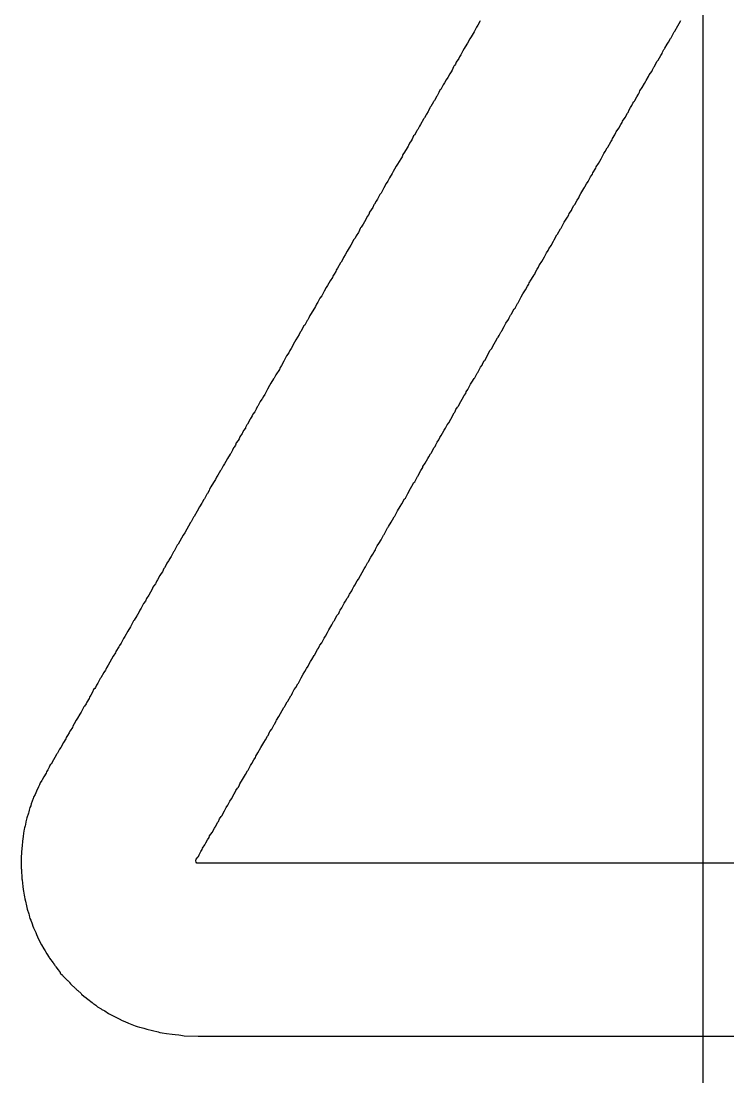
# Model space of a CAD drawing. Header units: inches. Extents: x 0 to 11.2, y -0.2 to 5.5.
# Drawn here: x 2.395 to 2.4852, y 1.0205 to 1.1553 of the extents above; entities that cross this region are included whole.
import ezdxf

# ---------------------------------------------------------------- set-up
doc = ezdxf.new("R2010")
doc.units = ezdxf.units.IN
doc.header["$MEASUREMENT"] = 0
doc.layers.add('Bottom Layer', color=5, linetype='Continuous')
doc.layers.add('Bottom Overlay', color=54, linetype='Continuous')

msp = doc.modelspace()

# ---------------------------------------------------------------- linework, layer by layer
at = {"layer": 'Bottom Layer'}
msp.add_line((2.482, 0.57513), (2.482, 1.247), dxfattribs=at)
at = {"layer": 'Bottom Overlay'}
for p, q in [((2.45326, 1.15472), (2.45308, 1.15446)), ((2.45352, 1.15521), (2.45326, 1.15472)), ((2.45357, 1.1553), (2.45352, 1.15521)), ((2.47858, 1.15437), (2.47894, 1.15494)), ((2.47894, 1.15494), (2.47916, 1.15534)), ((2.45277, 1.15388), (2.45242, 1.15326)), ((2.45308, 1.15446), (2.45277, 1.15388)), ((2.47796, 1.15322), (2.47832, 1.15388)), ((2.47832, 1.15388), (2.4784, 1.15397)), ((2.4784, 1.15397), (2.47854, 1.15428)), ((2.47854, 1.15428), (2.47858, 1.15437)), ((2.45184, 1.15233), (2.45153, 1.15176)), ((2.45193, 1.15242), (2.45184, 1.15233)), ((2.45224, 1.15299), (2.45193, 1.15242)), ((2.45242, 1.15326), (2.45224, 1.15299)), ((2.47712, 1.1518), (2.47739, 1.15229)), ((2.47739, 1.15229), (2.47756, 1.15255)), ((2.47756, 1.15255), (2.47783, 1.15304)), ((2.47783, 1.15304), (2.47792, 1.15313)), ((2.47792, 1.15313), (2.47796, 1.15322)), ((2.45091, 1.15069), (2.45082, 1.15047)), ((2.45109, 1.15096), (2.45091, 1.15069)), ((2.45136, 1.15145), (2.45109, 1.15096)), ((2.45153, 1.15176), (2.45136, 1.15145)), ((2.47628, 1.15029), (2.47659, 1.15087)), ((2.47659, 1.15087), (2.47677, 1.15114)), ((2.47677, 1.15114), (2.47681, 1.15131)), ((2.47681, 1.15131), (2.47699, 1.15162)), ((2.47699, 1.15162), (2.47708, 1.15171)), ((2.47708, 1.15171), (2.47712, 1.1518)), ((2.45016, 1.14941), (2.44998, 1.14901)), ((2.4502, 1.1495), (2.45016, 1.14941)), ((2.45029, 1.14959), (2.4502, 1.1495)), ((2.4504, 1.14974), (2.45029, 1.14959)), ((2.45051, 1.15003), (2.4504, 1.14974)), ((2.45082, 1.15047), (2.45051, 1.15003)), ((2.47553, 1.14905), (2.4757, 1.14936)), ((2.4757, 1.14936), (2.47579, 1.14945)), ((2.47579, 1.14945), (2.47593, 1.14976)), ((2.47593, 1.14976), (2.47615, 1.15016)), ((2.47615, 1.15016), (2.47628, 1.15029)), ((2.44941, 1.14804), (2.44923, 1.14777)), ((2.44967, 1.14852), (2.44941, 1.14804)), ((2.44985, 1.14879), (2.44967, 1.14852)), ((2.44998, 1.14901), (2.44985, 1.14879)), ((2.47473, 1.14768), (2.47504, 1.14817)), ((2.47504, 1.14817), (2.47513, 1.14839)), ((2.47513, 1.14839), (2.47544, 1.14883)), ((2.47544, 1.14883), (2.47553, 1.14905)), ((2.44883, 1.14711), (2.44852, 1.14653)), ((2.44901, 1.14737), (2.44883, 1.14711)), ((2.44923, 1.14777), (2.44901, 1.14737)), ((2.47393, 1.14635), (2.47424, 1.1468)), ((2.47424, 1.1468), (2.47451, 1.14728)), ((2.47451, 1.14728), (2.47469, 1.14759)), ((2.47469, 1.14759), (2.47473, 1.14768)), ((2.4479, 1.14542), (2.44773, 1.14511)), ((2.44799, 1.14565), (2.4479, 1.14542)), ((2.44808, 1.14573), (2.44799, 1.14565)), ((2.4483, 1.14613), (2.44808, 1.14573)), ((2.44843, 1.14644), (2.4483, 1.14613)), ((2.44852, 1.14653), (2.44843, 1.14644)), ((2.47327, 1.14511), (2.47354, 1.1456)), ((2.47354, 1.1456), (2.47376, 1.14591)), ((2.47376, 1.14591), (2.47387, 1.1462)), ((2.47387, 1.1462), (2.47393, 1.14635)), ((2.44715, 1.14418), (2.44697, 1.14379)), ((2.44719, 1.14427), (2.44715, 1.14418)), ((2.44728, 1.14436), (2.44719, 1.14427)), ((2.44759, 1.14494), (2.44728, 1.14436)), ((2.44764, 1.14503), (2.44759, 1.14494)), ((2.44773, 1.14511), (2.44764, 1.14503)), ((2.47243, 1.14361), (2.47256, 1.14392)), ((2.47256, 1.14392), (2.47274, 1.14423)), ((2.47274, 1.14423), (2.47292, 1.14449)), ((2.47292, 1.14449), (2.47303, 1.14478)), ((2.47303, 1.14478), (2.47314, 1.14494)), ((2.47314, 1.14494), (2.47323, 1.14503)), ((2.47323, 1.14503), (2.47327, 1.14511)), ((2.44631, 1.14272), (2.44595, 1.14206)), ((2.44635, 1.14281), (2.44631, 1.14272)), ((2.44644, 1.1429), (2.44635, 1.14281)), ((2.44666, 1.1433), (2.44644, 1.1429)), ((2.44671, 1.14339), (2.44666, 1.1433)), ((2.44693, 1.1437), (2.44671, 1.14339)), ((2.44697, 1.14379), (2.44693, 1.1437)), ((2.47172, 1.1425), (2.47203, 1.14295)), ((2.47203, 1.14295), (2.47234, 1.14352)), ((2.47234, 1.14352), (2.47243, 1.14361)), ((2.44547, 1.14126), (2.44516, 1.14069)), ((2.44551, 1.14135), (2.44547, 1.14126)), ((2.4456, 1.14144), (2.44551, 1.14135)), ((2.44582, 1.14184), (2.4456, 1.14144)), ((2.44595, 1.14206), (2.44582, 1.14184)), ((2.47092, 1.14113), (2.47123, 1.14157)), ((2.47123, 1.14157), (2.4715, 1.14206)), ((2.4715, 1.14206), (2.47168, 1.14233)), ((2.47168, 1.14233), (2.47172, 1.1425)), ((2.44476, 1.13998), (2.44454, 1.13967)), ((2.44489, 1.1402), (2.44476, 1.13998)), ((2.44507, 1.1406), (2.44489, 1.1402)), ((2.44516, 1.14069), (2.44507, 1.1406)), ((2.46986, 1.13918), (2.47021, 1.13985)), ((2.47021, 1.13985), (2.47039, 1.14011)), ((2.47039, 1.14011), (2.47044, 1.14029)), ((2.47044, 1.14029), (2.47075, 1.14073)), ((2.47075, 1.14073), (2.47088, 1.14104)), ((2.47088, 1.14104), (2.47092, 1.14113)), ((2.44392, 1.13852), (2.4437, 1.13821)), ((2.44423, 1.13909), (2.44392, 1.13852)), ((2.44436, 1.13931), (2.44423, 1.13909)), ((2.44443, 1.13938), (2.44436, 1.13931)), ((2.44454, 1.13967), (2.44443, 1.13938)), ((2.46933, 1.13834), (2.46951, 1.13861)), ((2.46951, 1.13861), (2.46977, 1.13909)), ((2.46977, 1.13909), (2.46986, 1.13918)), ((2.44321, 1.13732), (2.44303, 1.13701)), ((2.44343, 1.13768), (2.44321, 1.13732)), ((2.44359, 1.13792), (2.44343, 1.13768)), ((2.4437, 1.13821), (2.44359, 1.13792)), ((2.46867, 1.1371), (2.46898, 1.13768)), ((2.46898, 1.13768), (2.46933, 1.13834)), ((2.44246, 1.13608), (2.44235, 1.1358)), ((2.44263, 1.13635), (2.44246, 1.13608)), ((2.44286, 1.13675), (2.44263, 1.13635)), ((2.44303, 1.13701), (2.44286, 1.13675)), ((2.46787, 1.13573), (2.46791, 1.13591)), ((2.46791, 1.13591), (2.46831, 1.13648)), ((2.46831, 1.13648), (2.46836, 1.13666)), ((2.46836, 1.13666), (2.46867, 1.1371)), ((2.44157, 1.13453), (2.44126, 1.13396)), ((2.44179, 1.13484), (2.44157, 1.13453)), ((2.44201, 1.13524), (2.44179, 1.13484)), ((2.44235, 1.1358), (2.44201, 1.13524)), ((2.46689, 1.13409), (2.46712, 1.13449)), ((2.46712, 1.13449), (2.46734, 1.1348)), ((2.46734, 1.1348), (2.46765, 1.13537)), ((2.46765, 1.13537), (2.46787, 1.13573)), ((2.44077, 1.13312), (2.44046, 1.13254)), ((2.44082, 1.13321), (2.44077, 1.13312)), ((2.44091, 1.13329), (2.44082, 1.13321)), ((2.44126, 1.13396), (2.44091, 1.13329)), ((2.46623, 1.13294), (2.46641, 1.13325)), ((2.46641, 1.13325), (2.46676, 1.13391)), ((2.46676, 1.13391), (2.46685, 1.134)), ((2.46685, 1.134), (2.46689, 1.13409)), ((2.43998, 1.13179), (2.43985, 1.13148)), ((2.44007, 1.13188), (2.43998, 1.13179)), ((2.44029, 1.13228), (2.44007, 1.13188)), ((2.44046, 1.13254), (2.44029, 1.13228)), ((2.46552, 1.13174), (2.46561, 1.13183)), ((2.46561, 1.13183), (2.46592, 1.13241)), ((2.46592, 1.13241), (2.46614, 1.13272)), ((2.46614, 1.13272), (2.46623, 1.13294)), ((2.43934, 1.13057), (2.43916, 1.13031)), ((2.43945, 1.13086), (2.43934, 1.13057)), ((2.43967, 1.13117), (2.43945, 1.13086)), ((2.43985, 1.13148), (2.43967, 1.13117)), ((2.46468, 1.13024), (2.46486, 1.13051)), ((2.46486, 1.13051), (2.4649, 1.13068)), ((2.4649, 1.13068), (2.46519, 1.1311)), ((2.46519, 1.1311), (2.4653, 1.13135)), ((2.4653, 1.13135), (2.46552, 1.13174)), ((2.43861, 1.12935), (2.43838, 1.12896)), ((2.43878, 1.12962), (2.43861, 1.12935)), ((2.43896, 1.12993), (2.43878, 1.12962)), ((2.43909, 1.13024), (2.43896, 1.12993)), ((2.43916, 1.13031), (2.43909, 1.13024)), ((2.46393, 1.12891), (2.46428, 1.12958)), ((2.46428, 1.12958), (2.46446, 1.12984)), ((2.46446, 1.12984), (2.46468, 1.13024)), ((2.43772, 1.12785), (2.43761, 1.12756)), ((2.43803, 1.12829), (2.43772, 1.12785)), ((2.43807, 1.12838), (2.43803, 1.12829)), ((2.43825, 1.12878), (2.43807, 1.12838)), ((2.4383, 1.12887), (2.43825, 1.12878)), ((2.43838, 1.12896), (2.4383, 1.12887)), ((2.463, 1.12732), (2.46335, 1.12798)), ((2.46335, 1.12798), (2.46344, 1.12807)), ((2.46344, 1.12807), (2.4638, 1.12873)), ((2.4638, 1.12873), (2.46388, 1.12882)), ((2.46388, 1.12882), (2.46393, 1.12891)), ((2.43706, 1.12665), (2.43683, 1.1263)), ((2.43737, 1.12723), (2.43706, 1.12665)), ((2.43741, 1.12732), (2.43737, 1.12723)), ((2.4375, 1.12741), (2.43741, 1.12732)), ((2.43761, 1.12756), (2.4375, 1.12741)), ((2.46233, 1.12621), (2.46262, 1.12663)), ((2.46262, 1.12663), (2.46289, 1.12716)), ((2.46289, 1.12716), (2.463, 1.12732)), ((2.43613, 1.1251), (2.43604, 1.12488)), ((2.43635, 1.12541), (2.43613, 1.1251)), ((2.43661, 1.1259), (2.43635, 1.12541)), ((2.43683, 1.1263), (2.43661, 1.1259)), ((2.46143, 1.12459), (2.46176, 1.12519)), ((2.46176, 1.12519), (2.46202, 1.12568)), ((2.46202, 1.12568), (2.46225, 1.12599)), ((2.46225, 1.12599), (2.46233, 1.12621)), ((2.43537, 1.12373), (2.4352, 1.12347)), ((2.43573, 1.1244), (2.43537, 1.12373)), ((2.43582, 1.12448), (2.43573, 1.1244)), ((2.43604, 1.12488), (2.43582, 1.12448)), ((2.46083, 1.1236), (2.46101, 1.12386)), ((2.46101, 1.12386), (2.46109, 1.12409)), ((2.46109, 1.12409), (2.46114, 1.12417)), ((2.46114, 1.12417), (2.46143, 1.12459)), ((2.43471, 1.12254), (2.43442, 1.12212)), ((2.43475, 1.12271), (2.43471, 1.12254)), ((2.43493, 1.12298), (2.43475, 1.12271)), ((2.43515, 1.12329), (2.43493, 1.12298)), ((2.4352, 1.12347), (2.43515, 1.12329)), ((2.46012, 1.12231), (2.46043, 1.12289)), ((2.46043, 1.12289), (2.46052, 1.12298)), ((2.46052, 1.12298), (2.46061, 1.1232)), ((2.46061, 1.1232), (2.46083, 1.1236)), ((2.43391, 1.12125), (2.43365, 1.12077)), ((2.43409, 1.12152), (2.43391, 1.12125)), ((2.43442, 1.12212), (2.43409, 1.12152)), ((2.45932, 1.12094), (2.45959, 1.12143)), ((2.45959, 1.12143), (2.45977, 1.1217)), ((2.45977, 1.1217), (2.45981, 1.12187)), ((2.45981, 1.12187), (2.4599, 1.12196)), ((2.4599, 1.12196), (2.45994, 1.12205)), ((2.45994, 1.12205), (2.46012, 1.12231)), ((2.43312, 1.11988), (2.43285, 1.11939)), ((2.43334, 1.12019), (2.43312, 1.11988)), ((2.43365, 1.12077), (2.43334, 1.12019)), ((2.45839, 1.1193), (2.45879, 1.12006)), ((2.45879, 1.12006), (2.45901, 1.12046)), ((2.45901, 1.12046), (2.45932, 1.12094)), ((2.43232, 1.11851), (2.43201, 1.11793)), ((2.43241, 1.1186), (2.43232, 1.11851)), ((2.43256, 1.11884), (2.43241, 1.1186)), ((2.43267, 1.11913), (2.43256, 1.11884)), ((2.43285, 1.11939), (2.43267, 1.11913)), ((2.45755, 1.11789), (2.45791, 1.11855)), ((2.45791, 1.11855), (2.458, 1.11864)), ((2.458, 1.11864), (2.45831, 1.11922)), ((2.45831, 1.11922), (2.45839, 1.1193)), ((2.43143, 1.11696), (2.43117, 1.11647)), ((2.43148, 1.11705), (2.43143, 1.11696)), ((2.43157, 1.11714), (2.43148, 1.11705)), ((2.43172, 1.11738), (2.43157, 1.11714)), ((2.43183, 1.11767), (2.43172, 1.11738)), ((2.43201, 1.11793), (2.43183, 1.11767)), ((2.45684, 1.11669), (2.45715, 1.11718)), ((2.45715, 1.11718), (2.45724, 1.1174)), ((2.45724, 1.1174), (2.45742, 1.11771)), ((2.45742, 1.11771), (2.45751, 1.1178)), ((2.45751, 1.1178), (2.45755, 1.11789)), ((2.43068, 1.11563), (2.43059, 1.11554)), ((2.43108, 1.11638), (2.43068, 1.11563)), ((2.43117, 1.11647), (2.43108, 1.11638)), ((2.45618, 1.11554), (2.45627, 1.11563)), ((2.45627, 1.11563), (2.45631, 1.11572)), ((2.45631, 1.11572), (2.45662, 1.11629)), ((2.45662, 1.11629), (2.4568, 1.1166)), ((2.4568, 1.1166), (2.45684, 1.11669)), ((2.42988, 1.11426), (2.42971, 1.11399)), ((2.43006, 1.11457), (2.42988, 1.11426)), ((2.43026, 1.1149), (2.43006, 1.11457)), ((2.43048, 1.11525), (2.43026, 1.1149)), ((2.43059, 1.11554), (2.43048, 1.11525)), ((2.45534, 1.11408), (2.45552, 1.11435)), ((2.45552, 1.11435), (2.45578, 1.11483)), ((2.45578, 1.11483), (2.45587, 1.11492)), ((2.45587, 1.11492), (2.45596, 1.11514)), ((2.45596, 1.11514), (2.45618, 1.11554)), ((2.42915, 1.11291), (2.42887, 1.11253)), ((2.42926, 1.1132), (2.42915, 1.11291)), ((2.42944, 1.11346), (2.42926, 1.1132)), ((2.42962, 1.11377), (2.42944, 1.11346)), ((2.42971, 1.11399), (2.42962, 1.11377)), ((2.45414, 1.11196), (2.45485, 1.11328)), ((2.45485, 1.11328), (2.45499, 1.11342)), ((2.45499, 1.11342), (2.45534, 1.11408)), ((2.42851, 1.11187), (2.4282, 1.11129)), ((2.42887, 1.11253), (2.42851, 1.11187)), ((2.45379, 1.11134), (2.4539, 1.11162)), ((2.4539, 1.11162), (2.45408, 1.11189)), ((2.45408, 1.11189), (2.45414, 1.11196)), ((2.42794, 1.1108), (2.42749, 1.1101)), ((2.42798, 1.11098), (2.42794, 1.1108)), ((2.4282, 1.11129), (2.42798, 1.11098)), ((2.4529, 1.10983), (2.45317, 1.11032)), ((2.45317, 1.11032), (2.45326, 1.11041)), ((2.45326, 1.11041), (2.4533, 1.11049)), ((2.4533, 1.11049), (2.45361, 1.11107)), ((2.45361, 1.11107), (2.45379, 1.11134)), ((2.42687, 1.10903), (2.4267, 1.10877)), ((2.42718, 1.10961), (2.42687, 1.10903)), ((2.42727, 1.1097), (2.42718, 1.10961)), ((2.42749, 1.1101), (2.42727, 1.1097)), ((2.45202, 1.10833), (2.45233, 1.1089)), ((2.45233, 1.1089), (2.45251, 1.10917)), ((2.45251, 1.10917), (2.45277, 1.10965)), ((2.45277, 1.10965), (2.45286, 1.10974)), ((2.45286, 1.10974), (2.4529, 1.10983)), ((2.42608, 1.10762), (2.42586, 1.10731)), ((2.42643, 1.10828), (2.42608, 1.10762)), ((2.4267, 1.10877), (2.42643, 1.10828)), ((2.45153, 1.10748), (2.45171, 1.10775)), ((2.45171, 1.10775), (2.45175, 1.10793)), ((2.45175, 1.10793), (2.45198, 1.10824)), ((2.45198, 1.10824), (2.45202, 1.10833)), ((2.4255, 1.10669), (2.42519, 1.10611)), ((2.42572, 1.107), (2.4255, 1.10669)), ((2.42577, 1.10709), (2.42572, 1.107)), ((2.42586, 1.10731), (2.42577, 1.10709)), ((2.45078, 1.10616), (2.45109, 1.10673)), ((2.45109, 1.10673), (2.45127, 1.107)), ((2.45127, 1.107), (2.45153, 1.10748)), ((2.42448, 1.10487), (2.42435, 1.10465)), ((2.42457, 1.10509), (2.42448, 1.10487)), ((2.42479, 1.1054), (2.42457, 1.10509)), ((2.42497, 1.10571), (2.42479, 1.1054)), ((2.4251, 1.10602), (2.42497, 1.10571)), ((2.42519, 1.10611), (2.4251, 1.10602)), ((2.44998, 1.10474), (2.45007, 1.10496)), ((2.45007, 1.10496), (2.45025, 1.10527)), ((2.45025, 1.10527), (2.45034, 1.10536)), ((2.45034, 1.10536), (2.45038, 1.10545)), ((2.45038, 1.10545), (2.45047, 1.10567)), ((2.45047, 1.10567), (2.45065, 1.10598)), ((2.45065, 1.10598), (2.45074, 1.10607)), ((2.45074, 1.10607), (2.45078, 1.10616)), ((2.42377, 1.10372), (2.42364, 1.10341)), ((2.42386, 1.10381), (2.42377, 1.10372)), ((2.42422, 1.10447), (2.42386, 1.10381)), ((2.42426, 1.10456), (2.42422, 1.10447)), ((2.42435, 1.10465), (2.42426, 1.10456)), ((2.44914, 1.10332), (2.44936, 1.10372)), ((2.44936, 1.10372), (2.44954, 1.10399)), ((2.44954, 1.10399), (2.44981, 1.10447)), ((2.44981, 1.10447), (2.44998, 1.10474)), ((2.42291, 1.10219), (2.4228, 1.10195)), ((2.4232, 1.10261), (2.42291, 1.10219)), ((2.42324, 1.1027), (2.4232, 1.10261)), ((2.42338, 1.10301), (2.42324, 1.1027)), ((2.4236, 1.10332), (2.42338, 1.10301)), ((2.42364, 1.10341), (2.4236, 1.10332)), ((2.44841, 1.10211), (2.44857, 1.10235)), ((2.44857, 1.10235), (2.44874, 1.10266)), ((2.44874, 1.10266), (2.44896, 1.10306)), ((2.44896, 1.10306), (2.44914, 1.10332)), ((2.42209, 1.1008), (2.42196, 1.10049)), ((2.42218, 1.10089), (2.42209, 1.1008)), ((2.42234, 1.10113), (2.42218, 1.10089)), ((2.42245, 1.10142), (2.42234, 1.10113)), ((2.42267, 1.10173), (2.42245, 1.10142)), ((2.4228, 1.10195), (2.42267, 1.10173)), ((2.4475, 1.10053), (2.44768, 1.10084)), ((2.44768, 1.10084), (2.44781, 1.10098)), ((2.44781, 1.10098), (2.4479, 1.1012)), ((2.4479, 1.1012), (2.44808, 1.10151)), ((2.44808, 1.10151), (2.4483, 1.10182)), ((2.4483, 1.10182), (2.44841, 1.10211)), ((2.42134, 1.09943), (2.42112, 1.09907)), ((2.42165, 1.1), (2.42134, 1.09943)), ((2.42174, 1.10009), (2.42165, 1.1)), ((2.42196, 1.10049), (2.42174, 1.10009)), ((2.44655, 1.09883), (2.44688, 1.09943)), ((2.44688, 1.09943), (2.44702, 1.09965)), ((2.44702, 1.09965), (2.44724, 1.10005)), ((2.44724, 1.10005), (2.44733, 1.10014)), ((2.44733, 1.10014), (2.4475, 1.10053)), ((2.42076, 1.0985), (2.4205, 1.09801)), ((2.42094, 1.09876), (2.42076, 1.0985)), ((2.42112, 1.09907), (2.42094, 1.09876)), ((2.446, 1.09792), (2.44622, 1.09828)), ((2.44622, 1.09828), (2.44626, 1.09841)), ((2.44626, 1.09841), (2.44655, 1.09883)), ((2.41981, 1.09675), (2.41964, 1.09648)), ((2.41992, 1.09704), (2.41981, 1.09675)), ((2.4201, 1.0973), (2.41992, 1.09704)), ((2.42028, 1.09761), (2.4201, 1.0973)), ((2.42041, 1.09792), (2.42028, 1.09761)), ((2.4205, 1.09801), (2.42041, 1.09792)), ((2.44525, 1.09655), (2.44556, 1.09712)), ((2.44556, 1.09712), (2.44564, 1.09721)), ((2.44564, 1.09721), (2.44578, 1.09752)), ((2.44578, 1.09752), (2.446, 1.09792)), ((2.41904, 1.09553), (2.41899, 1.09535)), ((2.41921, 1.0958), (2.41904, 1.09553)), ((2.41952, 1.09637), (2.41921, 1.0958)), ((2.41964, 1.09648), (2.41952, 1.09637)), ((2.44432, 1.09496), (2.44467, 1.09562)), ((2.44467, 1.09562), (2.44485, 1.09589)), ((2.44485, 1.09589), (2.44511, 1.09637)), ((2.44511, 1.09637), (2.4452, 1.09646)), ((2.4452, 1.09646), (2.44525, 1.09655)), ((2.41829, 1.0942), (2.41811, 1.0938)), ((2.41837, 1.09429), (2.41829, 1.0942)), ((2.41864, 1.09478), (2.41837, 1.09429)), ((2.41868, 1.09487), (2.41864, 1.09478)), ((2.41877, 1.09496), (2.41868, 1.09487)), ((2.41899, 1.09535), (2.41877, 1.09496)), ((2.44356, 1.09363), (2.44392, 1.09429)), ((2.44392, 1.09429), (2.44401, 1.09438)), ((2.44401, 1.09438), (2.44432, 1.09496)), ((2.41744, 1.0927), (2.41709, 1.09203)), ((2.41775, 1.09327), (2.41744, 1.0927)), ((2.41806, 1.09372), (2.41775, 1.09327)), ((2.41811, 1.0938), (2.41806, 1.09372)), ((2.44268, 1.09208), (2.44303, 1.09274)), ((2.44303, 1.09274), (2.44334, 1.09332)), ((2.44334, 1.09332), (2.44356, 1.09363)), ((2.41669, 1.09137), (2.4166, 1.09128)), ((2.41696, 1.09186), (2.41669, 1.09137)), ((2.417, 1.09195), (2.41696, 1.09186)), ((2.41709, 1.09203), (2.417, 1.09195)), ((2.44219, 1.09133), (2.44237, 1.09159)), ((2.44237, 1.09159), (2.44259, 1.09199)), ((2.44259, 1.09199), (2.44268, 1.09208)), ((2.4166, 1.09128), (2.41589, 1.08995)), ((2.44135, 1.08982), (2.44175, 1.09057)), ((2.44175, 1.09057), (2.44184, 1.09066)), ((2.44184, 1.09066), (2.44188, 1.09075)), ((2.44188, 1.09075), (2.44219, 1.09133)), ((2.41567, 1.08964), (2.41505, 1.08849)), ((2.41589, 1.08995), (2.41567, 1.08964)), ((2.44064, 1.08858), (2.44091, 1.08907)), ((2.44091, 1.08907), (2.44122, 1.08964)), ((2.44122, 1.08964), (2.44131, 1.08973)), ((2.44131, 1.08973), (2.44135, 1.08982)), ((2.41443, 1.08752), (2.41412, 1.08694)), ((2.41452, 1.08761), (2.41443, 1.08752)), ((2.41488, 1.08827), (2.41452, 1.08761)), ((2.41492, 1.08836), (2.41488, 1.08827)), ((2.41505, 1.08849), (2.41492, 1.08836)), ((2.43985, 1.08721), (2.44002, 1.08752)), ((2.44002, 1.08752), (2.4402, 1.08778)), ((2.4402, 1.08778), (2.44024, 1.08796)), ((2.44024, 1.08796), (2.44042, 1.08827)), ((2.44042, 1.08827), (2.44064, 1.08858)), ((2.41355, 1.08597), (2.41328, 1.08548)), ((2.41359, 1.08606), (2.41355, 1.08597)), ((2.41381, 1.08637), (2.41359, 1.08606)), ((2.41386, 1.08646), (2.41381, 1.08637)), ((2.41395, 1.08668), (2.41386, 1.08646)), ((2.41412, 1.08694), (2.41395, 1.08668)), ((2.43892, 1.08561), (2.43918, 1.0861)), ((2.43918, 1.0861), (2.43927, 1.08619)), ((2.43927, 1.08619), (2.43931, 1.08628)), ((2.43931, 1.08628), (2.43962, 1.08685)), ((2.43962, 1.08685), (2.43985, 1.08721)), ((2.41288, 1.08477), (2.41271, 1.08451)), ((2.41302, 1.08499), (2.41288, 1.08477)), ((2.41319, 1.08539), (2.41302, 1.08499)), ((2.41328, 1.08548), (2.41319, 1.08539)), ((2.43803, 1.08402), (2.43874, 1.08535)), ((2.43874, 1.08535), (2.43892, 1.08561)), ((2.41213, 1.08345), (2.41193, 1.0832)), ((2.41218, 1.08353), (2.41213, 1.08345)), ((2.41231, 1.08384), (2.41218, 1.08353)), ((2.4124, 1.08393), (2.41231, 1.08384)), ((2.41271, 1.08451), (2.4124, 1.08393)), ((2.43745, 1.08309), (2.43759, 1.08331)), ((2.43759, 1.08331), (2.43768, 1.08353)), ((2.43768, 1.08353), (2.43785, 1.08384)), ((2.43785, 1.08384), (2.43803, 1.08402)), ((2.41129, 1.08198), (2.411, 1.08156)), ((2.41173, 1.08278), (2.41129, 1.08198)), ((2.41182, 1.083), (2.41173, 1.08278)), ((2.41193, 1.0832), (2.41182, 1.083)), ((2.4367, 1.08172), (2.43683, 1.08203)), ((2.43683, 1.08203), (2.43688, 1.08212)), ((2.43688, 1.08212), (2.43719, 1.08256)), ((2.43719, 1.08256), (2.43728, 1.08278)), ((2.43728, 1.08278), (2.43745, 1.08309)), ((2.41058, 1.08083), (2.41032, 1.08035)), ((2.41063, 1.08092), (2.41058, 1.08083)), ((2.41085, 1.08123), (2.41063, 1.08092)), ((2.411, 1.08156), (2.41085, 1.08123)), ((2.4359, 1.08039), (2.43621, 1.08097)), ((2.43621, 1.08097), (2.43639, 1.08123)), ((2.43639, 1.08123), (2.43661, 1.08163)), ((2.43661, 1.08163), (2.4367, 1.08172)), ((2.40974, 1.07937), (2.40943, 1.0788)), ((2.40979, 1.07946), (2.40974, 1.07937)), ((2.40987, 1.07955), (2.40979, 1.07946)), ((2.41005, 1.07986), (2.40987, 1.07955)), ((2.41014, 1.08008), (2.41005, 1.07986)), ((2.41032, 1.08035), (2.41014, 1.08008)), ((2.43515, 1.07915), (2.43533, 1.07946)), ((2.43533, 1.07946), (2.43551, 1.07964)), ((2.43551, 1.07964), (2.43562, 1.07993)), ((2.43562, 1.07993), (2.43568, 1.08008)), ((2.43568, 1.08008), (2.4359, 1.08039)), ((2.40894, 1.07796), (2.40863, 1.07738)), ((2.40934, 1.07871), (2.40894, 1.07796)), ((2.40943, 1.0788), (2.40934, 1.07871)), ((2.43427, 1.07756), (2.43462, 1.07822)), ((2.43462, 1.07822), (2.43484, 1.07862)), ((2.43484, 1.07862), (2.43498, 1.07875)), ((2.43498, 1.07875), (2.43502, 1.07884)), ((2.43502, 1.07884), (2.43515, 1.07915)), ((2.40824, 1.07672), (2.40806, 1.07645)), ((2.40841, 1.07703), (2.40824, 1.07672)), ((2.40846, 1.07711), (2.40841, 1.07703)), ((2.40863, 1.07738), (2.40846, 1.07711)), ((2.43365, 1.07649), (2.43382, 1.07676)), ((2.43382, 1.07676), (2.43409, 1.07725)), ((2.43409, 1.07725), (2.43427, 1.07756)), ((2.40748, 1.07539), (2.40708, 1.07481)), ((2.40753, 1.07556), (2.40748, 1.07539)), ((2.40775, 1.07587), (2.40753, 1.07556)), ((2.40806, 1.07645), (2.40775, 1.07587)), ((2.43281, 1.07508), (2.43294, 1.07521)), ((2.43294, 1.07521), (2.43307, 1.07552)), ((2.43307, 1.07552), (2.43312, 1.07561)), ((2.43312, 1.07561), (2.43334, 1.07592)), ((2.43334, 1.07592), (2.43365, 1.07649)), ((2.40673, 1.07419), (2.40611, 1.07304)), ((2.40704, 1.07464), (2.40673, 1.07419)), ((2.40708, 1.07481), (2.40704, 1.07464)), ((2.4321, 1.07379), (2.43236, 1.07428)), ((2.43236, 1.07428), (2.43245, 1.07437)), ((2.43245, 1.07437), (2.43254, 1.07459)), ((2.43254, 1.07459), (2.43281, 1.07508)), ((2.4058, 1.07251), (2.40576, 1.07242)), ((2.40589, 1.07273), (2.4058, 1.07251)), ((2.40611, 1.07304), (2.40589, 1.07273)), ((2.43121, 1.07224), (2.43134, 1.07255)), ((2.43134, 1.07255), (2.43139, 1.07264)), ((2.43139, 1.07264), (2.43161, 1.07295)), ((2.43161, 1.07295), (2.43165, 1.07304)), ((2.43165, 1.07304), (2.43192, 1.07353)), ((2.43192, 1.07353), (2.4321, 1.07379)), ((2.40509, 1.07136), (2.40478, 1.07078)), ((2.40518, 1.07145), (2.40509, 1.07136)), ((2.40554, 1.07211), (2.40518, 1.07145)), ((2.40576, 1.07242), (2.40554, 1.07211)), ((2.43037, 1.07078), (2.43073, 1.07145)), ((2.43073, 1.07145), (2.43099, 1.07193)), ((2.43099, 1.07193), (2.43121, 1.07224)), ((2.40425, 1.06994), (2.40412, 1.06963)), ((2.40438, 1.07008), (2.40425, 1.06994)), ((2.40449, 1.07023), (2.40438, 1.07008)), ((2.40461, 1.07052), (2.40449, 1.07023)), ((2.40478, 1.07078), (2.40461, 1.07052)), ((2.42962, 1.06954), (2.42984, 1.06994)), ((2.42984, 1.06994), (2.43002, 1.07021)), ((2.43002, 1.07021), (2.43028, 1.0707)), ((2.43028, 1.0707), (2.43037, 1.07078)), ((2.40368, 1.06879), (2.40337, 1.06835)), ((2.40372, 1.06897), (2.40368, 1.06879)), ((2.4039, 1.06923), (2.40372, 1.06897)), ((2.40412, 1.06963), (2.4039, 1.06923)), ((2.42895, 1.06839), (2.42904, 1.06848)), ((2.42904, 1.06848), (2.4294, 1.06915)), ((2.4294, 1.06915), (2.42949, 1.06923)), ((2.42949, 1.06923), (2.42962, 1.06954)), ((2.40297, 1.06764), (2.40266, 1.06706)), ((2.40301, 1.06773), (2.40297, 1.06764)), ((2.4031, 1.06782), (2.40301, 1.06773)), ((2.40328, 1.06813), (2.4031, 1.06782)), ((2.40337, 1.06835), (2.40328, 1.06813)), ((2.42789, 1.06649), (2.42851, 1.06764)), ((2.42851, 1.06764), (2.4286, 1.06773)), ((2.4286, 1.06773), (2.42864, 1.06782)), ((2.42864, 1.06782), (2.42895, 1.06839)), ((2.40204, 1.06605), (2.40177, 1.06556)), ((2.40221, 1.06631), (2.40204, 1.06605)), ((2.40248, 1.0668), (2.40221, 1.06631)), ((2.40266, 1.06706), (2.40248, 1.0668)), ((2.42736, 1.06556), (2.42754, 1.06596)), ((2.42754, 1.06596), (2.42758, 1.06605)), ((2.42758, 1.06605), (2.42789, 1.06649)), ((2.40111, 1.06441), (2.40093, 1.0641)), ((2.4012, 1.06463), (2.40111, 1.06441)), ((2.40126, 1.0647), (2.4012, 1.06463)), ((2.40155, 1.06512), (2.40126, 1.0647)), ((2.40159, 1.06529), (2.40155, 1.06512)), ((2.40177, 1.06556), (2.40159, 1.06529)), ((2.42652, 1.0641), (2.4267, 1.0645)), ((2.4267, 1.0645), (2.42674, 1.06459)), ((2.42674, 1.06459), (2.42696, 1.0649)), ((2.42696, 1.0649), (2.42727, 1.06547)), ((2.42727, 1.06547), (2.42736, 1.06556)), ((2.4004, 1.06321), (2.40005, 1.06255)), ((2.40071, 1.06366), (2.4004, 1.06321)), ((2.40075, 1.06383), (2.40071, 1.06366)), ((2.40093, 1.0641), (2.40075, 1.06383)), ((2.42559, 1.06255), (2.42594, 1.06321)), ((2.42594, 1.06321), (2.42617, 1.06352)), ((2.42617, 1.06352), (2.42643, 1.06401)), ((2.42643, 1.06401), (2.42652, 1.0641)), ((2.39956, 1.06175), (2.39951, 1.06166)), ((2.39965, 1.06184), (2.39956, 1.06175)), ((2.39991, 1.06233), (2.39965, 1.06184)), ((2.40005, 1.06255), (2.39991, 1.06233)), ((2.42493, 1.06144), (2.42521, 1.06186)), ((2.42521, 1.06186), (2.42559, 1.06255)), ((2.39881, 1.06042), (2.39872, 1.06034)), ((2.39912, 1.061), (2.39881, 1.06042)), ((2.39929, 1.06127), (2.39912, 1.061)), ((2.39951, 1.06166), (2.39929, 1.06127)), ((2.42426, 1.06025), (2.42444, 1.06051)), ((2.42444, 1.06051), (2.4247, 1.061)), ((2.4247, 1.061), (2.42488, 1.06127)), ((2.42488, 1.06127), (2.42493, 1.06144)), ((2.39819, 1.05927), (2.39788, 1.05883)), ((2.39823, 1.05945), (2.39819, 1.05927)), ((2.39841, 1.05972), (2.39823, 1.05945)), ((2.39858, 1.06003), (2.39841, 1.05972)), ((2.39872, 1.06034), (2.39858, 1.06003)), ((2.42324, 1.05848), (2.4236, 1.0591)), ((2.4236, 1.0591), (2.42386, 1.05958)), ((2.42386, 1.05958), (2.42395, 1.05967)), ((2.42395, 1.05967), (2.42426, 1.06025)), ((2.39735, 1.05781), (2.39723, 1.05752)), ((2.39743, 1.05803), (2.39735, 1.05781)), ((2.39765, 1.05834), (2.39743, 1.05803)), ((2.3977, 1.05843), (2.39765, 1.05834)), ((2.39788, 1.05883), (2.3977, 1.05843)), ((2.42271, 1.0575), (2.42285, 1.05781)), ((2.42285, 1.05781), (2.42289, 1.0579)), ((2.42289, 1.0579), (2.42324, 1.05848)), ((2.39679, 1.05655), (2.39659, 1.05622)), ((2.39695, 1.05697), (2.39679, 1.05655)), ((2.39723, 1.05752), (2.39695, 1.05697)), ((2.42183, 1.056), (2.42218, 1.05666)), ((2.42218, 1.05666), (2.42227, 1.05675)), ((2.42227, 1.05675), (2.4224, 1.05706)), ((2.4224, 1.05706), (2.42258, 1.05737)), ((2.42258, 1.05737), (2.42271, 1.0575)), ((2.39622, 1.05513), (2.39613, 1.05491)), ((2.39624, 1.05516), (2.39622, 1.05513)), ((2.3963, 1.05536), (2.39624, 1.05516)), ((2.39655, 1.05604), (2.3963, 1.05536)), ((2.39659, 1.05622), (2.39655, 1.05604)), ((2.42116, 1.05489), (2.42138, 1.0552)), ((2.42138, 1.0552), (2.42156, 1.0556)), ((2.42156, 1.0556), (2.42161, 1.05569)), ((2.42161, 1.05569), (2.42183, 1.056)), ((2.39595, 1.05416), (2.39571, 1.05356)), ((2.39599, 1.05434), (2.39595, 1.05416)), ((2.39604, 1.05456), (2.39599, 1.05434)), ((2.39613, 1.05491), (2.39604, 1.05456)), ((2.42032, 1.05343), (2.4205, 1.05374)), ((2.4205, 1.05374), (2.42059, 1.05383)), ((2.42059, 1.05383), (2.42094, 1.05449)), ((2.42094, 1.05449), (2.42116, 1.05489)), ((2.39544, 1.05232), (2.3954, 1.05215)), ((2.39551, 1.05257), (2.39544, 1.05232)), ((2.39555, 1.05274), (2.39551, 1.05257)), ((2.39562, 1.05308), (2.39555, 1.05274)), ((2.39566, 1.05325), (2.39562, 1.05308)), ((2.39571, 1.05356), (2.39566, 1.05325)), ((2.41935, 1.0517), (2.41966, 1.05228)), ((2.41966, 1.05228), (2.41975, 1.05237)), ((2.41975, 1.05237), (2.41979, 1.05246)), ((2.41979, 1.05246), (2.4201, 1.05303)), ((2.4201, 1.05303), (2.42019, 1.05312)), ((2.42019, 1.05312), (2.42032, 1.05343)), ((2.39524, 1.05119), (2.39518, 1.0506)), ((2.39531, 1.05161), (2.39524, 1.05119)), ((2.3954, 1.05215), (2.39531, 1.05161)), ((2.41877, 1.05077), (2.41899, 1.05108)), ((2.41899, 1.05108), (2.41904, 1.05126)), ((2.41904, 1.05126), (2.41935, 1.0517)), ((2.39509, 1.04971), (2.39502, 1.04858)), ((2.39513, 1.05002), (2.39509, 1.04971)), ((2.39518, 1.0506), (2.39513, 1.05002)), ((2.41811, 1.04953), (2.41815, 1.04971)), ((2.41815, 1.04971), (2.41844, 1.05013)), ((2.41844, 1.05013), (2.41855, 1.05037)), ((2.41855, 1.05037), (2.41877, 1.05077)), ((2.39502, 1.04858), (2.395, 1.0471)), ((2.41727, 1.04807), (2.41733, 1.04832)), ((2.41733, 1.04832), (2.41755, 1.04858)), ((2.41755, 1.04858), (2.41762, 1.04865)), ((2.41762, 1.04865), (2.41771, 1.04887)), ((2.41771, 1.04887), (2.41793, 1.04927)), ((2.41793, 1.04927), (2.41811, 1.04953)), ((2.395, 1.0471), (2.39504, 1.04697)), ((2.39504, 1.04697), (2.39509, 1.04581)), ((2.41731, 1.0479), (2.41727, 1.04807)), ((2.41742, 1.04778), (2.41731, 1.0479)), ((2.41775, 1.04781), (2.41742, 1.04778)), ((2.49153, 1.04778), (2.41775, 1.04781)), ((2.39509, 1.04581), (2.39513, 1.04568)), ((2.39513, 1.04568), (2.3952, 1.04482)), ((2.3952, 1.04482), (2.39524, 1.04442)), ((2.39524, 1.04442), (2.39529, 1.0442)), ((2.39529, 1.0442), (2.39537, 1.04371)), ((2.39537, 1.04371), (2.39542, 1.04349)), ((2.39542, 1.04349), (2.39549, 1.04325)), ((2.39549, 1.04325), (2.39555, 1.04296)), ((2.39555, 1.04296), (2.3956, 1.04274)), ((2.3956, 1.04274), (2.39564, 1.04256)), ((2.39564, 1.04256), (2.39573, 1.04212)), ((2.39573, 1.04212), (2.39577, 1.04194)), ((2.39577, 1.04194), (2.39599, 1.04132)), ((2.39599, 1.04132), (2.39604, 1.04114)), ((2.39604, 1.04114), (2.39608, 1.04092)), ((2.39608, 1.04092), (2.39613, 1.04075)), ((2.39613, 1.04075), (2.39622, 1.04052)), ((2.39622, 1.04052), (2.39642, 1.04006)), ((2.39642, 1.04006), (2.3965, 1.03975)), ((2.3965, 1.03975), (2.39659, 1.03953)), ((2.39659, 1.03953), (2.39686, 1.03895)), ((2.39686, 1.03895), (2.39697, 1.03867)), ((2.39697, 1.03867), (2.3971, 1.0384)), ((2.3971, 1.0384), (2.39743, 1.03767)), ((2.39743, 1.03767), (2.39761, 1.03736)), ((2.39761, 1.03736), (2.39788, 1.03687)), ((2.39788, 1.03687), (2.39805, 1.03661)), ((2.39805, 1.03661), (2.3981, 1.03652)), ((2.3981, 1.03652), (2.39827, 1.03621)), ((2.39827, 1.03621), (2.39858, 1.03577)), ((2.39858, 1.03577), (2.39863, 1.03568)), ((2.39863, 1.03568), (2.39907, 1.03506)), ((2.39907, 1.03506), (2.39912, 1.03497)), ((2.39912, 1.03497), (2.39925, 1.03484)), ((2.39925, 1.03484), (2.39929, 1.03475)), ((2.39929, 1.03475), (2.39938, 1.03466)), ((2.39938, 1.03466), (2.39943, 1.03457)), ((2.39943, 1.03457), (2.39974, 1.03417)), ((2.39974, 1.03417), (2.39996, 1.03386)), ((2.39996, 1.03386), (2.4, 1.03377)), ((2.4, 1.03377), (2.40027, 1.03351)), ((2.40027, 1.03351), (2.40031, 1.03342)), ((2.40031, 1.03342), (2.40091, 1.03282)), ((2.40091, 1.03282), (2.401, 1.03278)), ((2.401, 1.03278), (2.40111, 1.03267)), ((2.40111, 1.03267), (2.40115, 1.03258)), ((2.40115, 1.03258), (2.40131, 1.03238)), ((2.40131, 1.03238), (2.4014, 1.03233)), ((2.4014, 1.03233), (2.40188, 1.03185)), ((2.40188, 1.03185), (2.40195, 1.03183)), ((2.40195, 1.03183), (2.40199, 1.03174)), ((2.40199, 1.03174), (2.40215, 1.03158)), ((2.40215, 1.03158), (2.40224, 1.03154)), ((2.40224, 1.03154), (2.40264, 1.03114)), ((2.40264, 1.03114), (2.40272, 1.03109)), ((2.40272, 1.03109), (2.40303, 1.03079)), ((2.40303, 1.03079), (2.40312, 1.03074)), ((2.40312, 1.03074), (2.40352, 1.03043)), ((2.40352, 1.03043), (2.40407, 1.03001)), ((2.40407, 1.03001), (2.40418, 1.0299)), ((2.40418, 1.0299), (2.40427, 1.02986)), ((2.40427, 1.02986), (2.40452, 1.02966)), ((2.40452, 1.02966), (2.40472, 1.02946)), ((2.40472, 1.02946), (2.4052, 1.02919)), ((2.4052, 1.02919), (2.40529, 1.0291)), ((2.40529, 1.0291), (2.4056, 1.02897)), ((2.4056, 1.02897), (2.40569, 1.02893)), ((2.40569, 1.02893), (2.40613, 1.02862)), ((2.40613, 1.02862), (2.40751, 1.02791)), ((2.40751, 1.02791), (2.4079, 1.02773)), ((2.4079, 1.02773), (2.40821, 1.0276)), ((2.40821, 1.0276), (2.4087, 1.02738)), ((2.4087, 1.02738), (2.40892, 1.02729)), ((2.40892, 1.02729), (2.40934, 1.02713)), ((2.40934, 1.02713), (2.40956, 1.02704)), ((2.40956, 1.02704), (2.40981, 1.02693)), ((2.40981, 1.02693), (2.4101, 1.02687)), ((2.4101, 1.02687), (2.41032, 1.02682)), ((2.41032, 1.02682), (2.41067, 1.02673)), ((2.41067, 1.02673), (2.41105, 1.02662)), ((2.41105, 1.02662), (2.41246, 1.02627)), ((2.41246, 1.02627), (2.41271, 1.0262)), ((2.41271, 1.0262), (2.41297, 1.02616)), ((2.41297, 1.02616), (2.41355, 1.02607)), ((2.41355, 1.02607), (2.41426, 1.02598)), ((2.41426, 1.02598), (2.41465, 1.02594)), ((2.41465, 1.02594), (2.4151, 1.02589)), ((2.4151, 1.02589), (2.41536, 1.02585)), ((2.41536, 1.02585), (2.41581, 1.02576)), ((2.41581, 1.02576), (2.41758, 1.02572)), ((2.41758, 1.02572), (2.64391, 1.02569))]:
    msp.add_line(p, q, dxfattribs=at)

doc.saveas('drawing.dxf')
